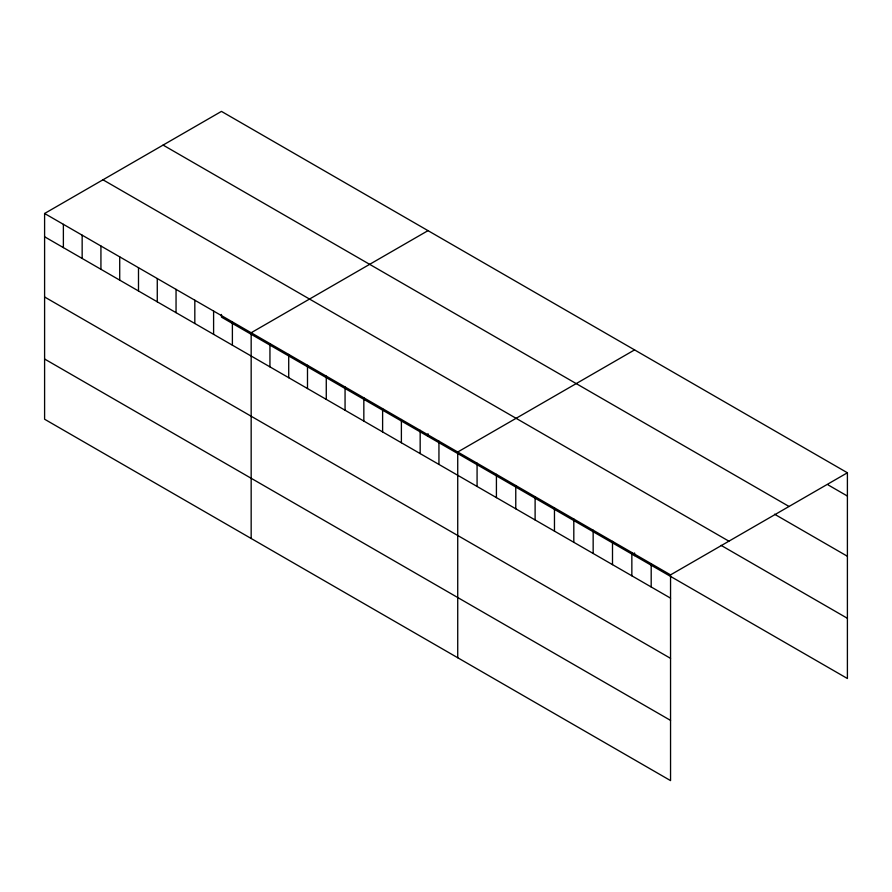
<?xml version="1.0" encoding="UTF-8"?>
<svg xmlns="http://www.w3.org/2000/svg" width="892" height="892" viewBox="0 0 892 892"><rect width="100%" height="100%" fill="white"/><g stroke="black" fill="none" stroke-linecap="round" stroke-linejoin="round"><path stroke-width="1.34" d="M44.6 213.489L670.55 574.872L670.55 780.611L44.6 419.229L44.6 213.489L221.45 111.389L847.4 472.771L847.4 678.511L221.45 317.128L221.45 314.452M428.015 230.638L251.165 332.749L251.165 538.489M634.58 349.898L457.73 452.01L457.73 657.75M670.55 574.872L847.4 472.771M828.055 484.88L847.4 496.052M163.091 145.084L789.041 506.466M774.557 514.205L847.4 556.262M102.959 179.794L728.909 541.176M721.071 545.358L847.4 618.301M44.6 236.77L670.55 598.153M44.6 296.98L670.55 658.363M44.6 359.019L670.55 720.402M651.193 563.711L651.193 586.981M634.58 552.962L634.58 555.638M631.848 552.538L631.848 575.808M612.503 541.366L612.503 564.647M593.158 530.194L593.158 553.475M573.812 519.021L573.812 542.303M554.467 507.86L554.467 531.13M535.111 496.688L535.111 519.958M515.766 485.516L515.766 508.797M496.42 474.343L496.42 497.625M477.075 463.171L477.075 486.452M438.942 441.161L438.942 464.442M428.015 433.702L428.015 436.378M420.165 430.323L420.165 453.593M401.389 419.485L401.389 442.755M382.612 408.636L382.612 431.918M363.836 397.799L363.836 421.069M345.059 386.961L345.059 410.231M326.271 376.112L326.271 399.393M307.495 365.274L307.495 388.544M288.718 354.425L288.718 377.706M269.942 343.587L269.942 366.868M232.388 321.9L232.388 345.182M213.601 311.063L213.601 334.344M194.824 300.225L194.824 323.495M176.047 289.376L176.047 312.657M157.271 278.538L157.271 301.819M138.494 267.7L138.494 290.97M119.718 256.851L119.718 280.133M100.93 246.014L100.93 269.295M82.153 235.176L82.153 258.446M63.377 224.327L63.377 247.608"/></g></svg>
